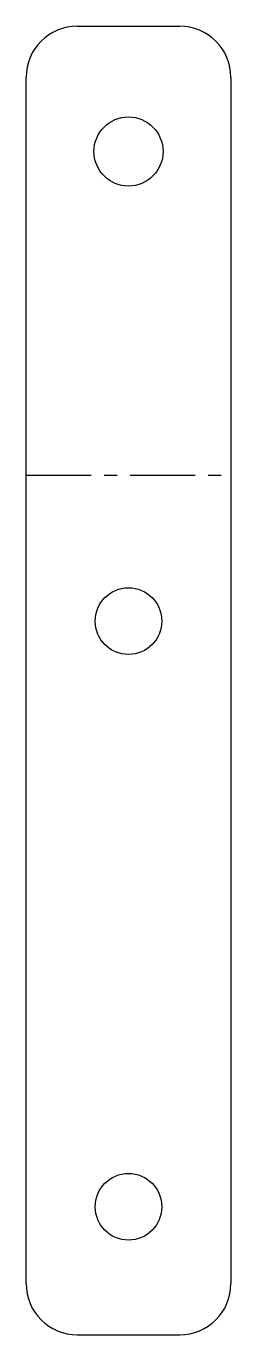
# Model space of a CAD drawing. Header units: millimetres. Extents: x 815 to 855, y 18 to 273.
import ezdxf

# ---------------------------------------------------------------- set-up
doc = ezdxf.new("R2010")
doc.units = ezdxf.units.MM
doc.linetypes.add('CENTERX2', pattern=[20.32, 12.7, -2.54, 2.54, -2.54])

msp = doc.modelspace()

# ---------------------------------------------------------------- linework, layer by layer
at = {"color": 7, "linetype": 'Continuous', "lineweight": 25}
for p, q in [((825, 273.27), (845, 273.27)), ((815, 27.85), (815, 263.27)), ((855, 263.27), (855, 27.85)), ((825, 17.85), (845, 17.85))]:
    msp.add_line(p, q, dxfattribs=at)
at = {"color": 7, "linetype": 'CENTERX2'}
msp.add_line((815, 185.63), (855, 185.63), dxfattribs=at)
at = {"color": 7, "linetype": 'Continuous', "lineweight": 25}
for centre, radius in [((835, 248.81), 6.75), ((835, 157.15), 6.5), ((835, 42.85), 6.5)]:
    msp.add_circle(centre, radius, dxfattribs=at)
for centre, start, end in [((825, 263.27), 90, 180), ((845, 263.27), 0, 90), ((825, 27.85), 180, 270), ((845, 27.85), 270, 0)]:
    msp.add_arc(centre, 10, start, end, dxfattribs=at)

doc.saveas('drawing.dxf')
